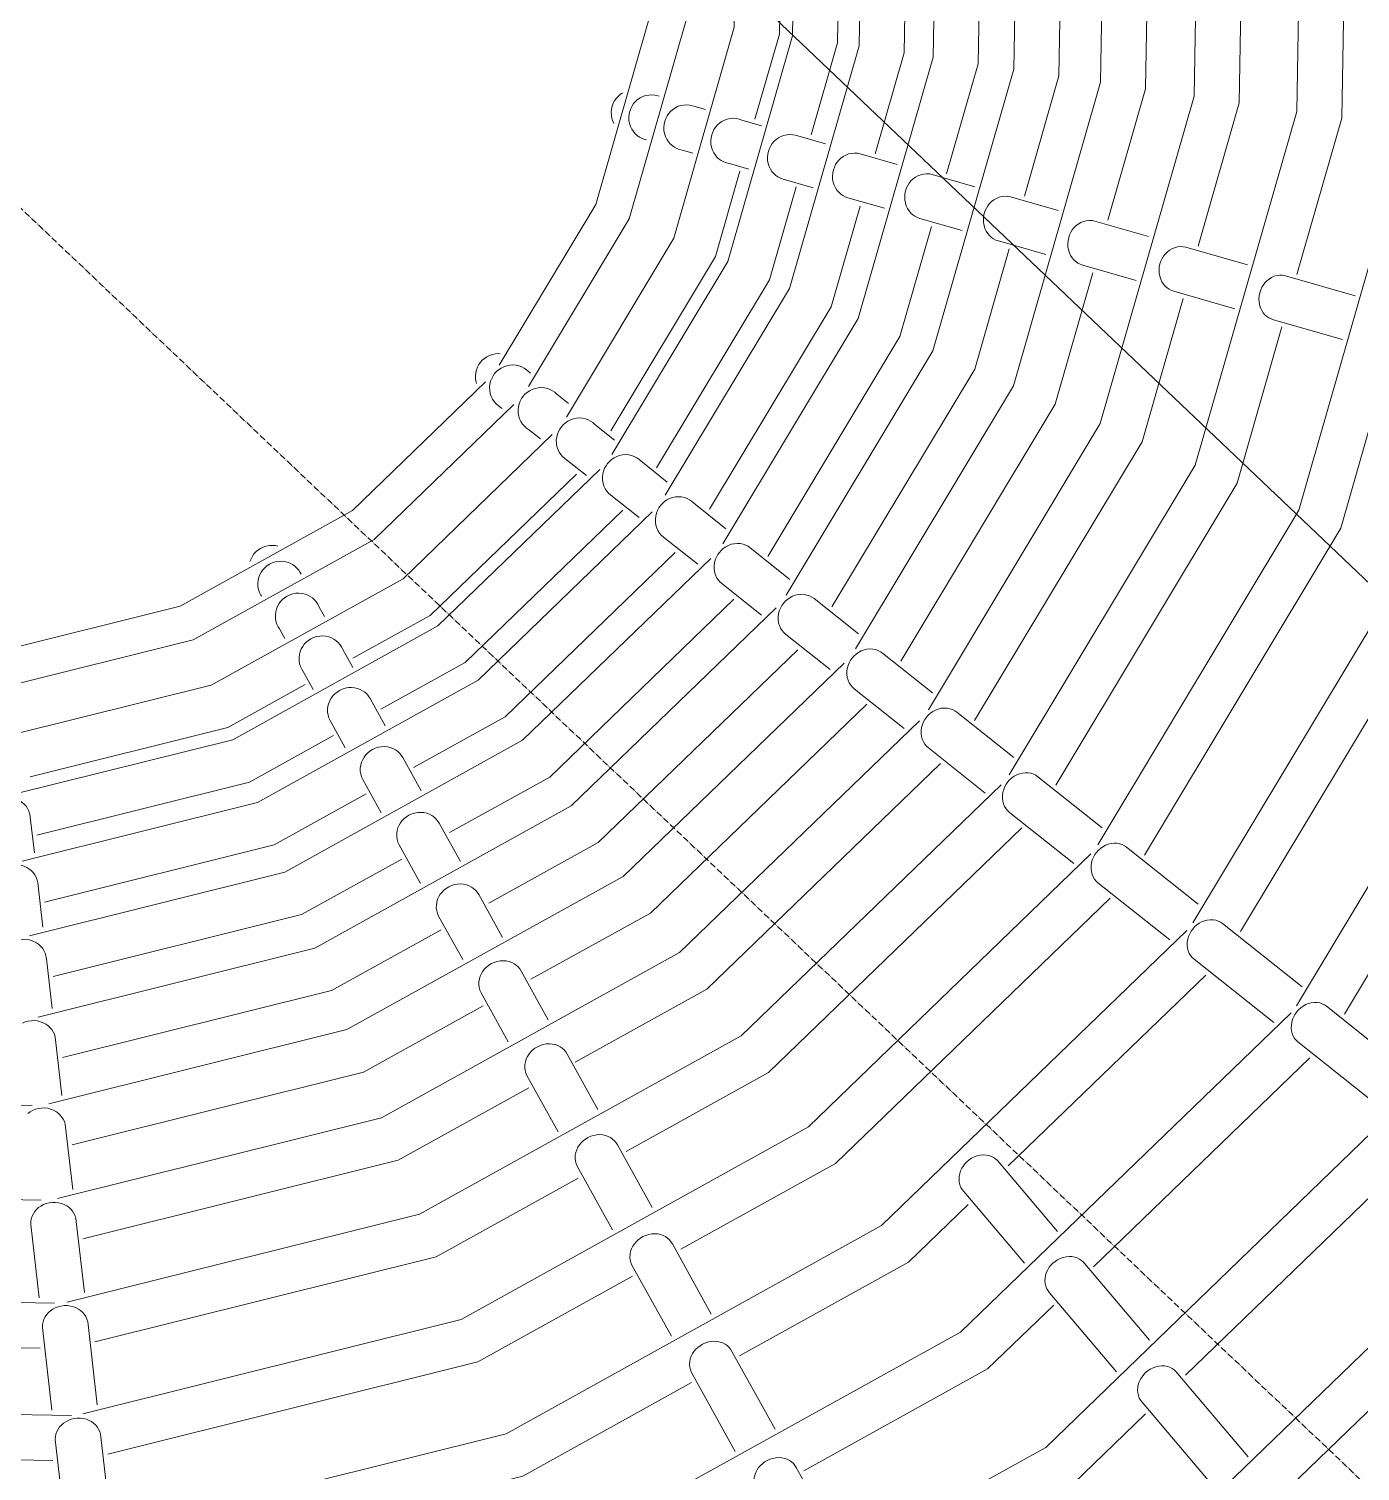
# Model space of a CAD drawing. Header units: millimetres. Extents: x -31757 to 121236, y -27283 to 63658.
# Drawn here: x 51190 to 51715, y 46747 to 47316 of the extents above; entities that cross this region are included whole.
import ezdxf

# ---------------------------------------------------------------- set-up
doc = ezdxf.new("R2010")
doc.units = ezdxf.units.MM
doc.linetypes.add('DASHDOT', pattern=[3.556, 2.54, -0.508, 0, -0.508])
for name, color, linetype, lineweight in [('11_見えがかり（家具）', 8, 'Continuous', 9), ('50_寸法', 3, 'Continuous', 9), ('70_断面の位置', 6, 'DASHDOT', 9)]:
    doc.layers.add(name, color=color, linetype=linetype, lineweight=lineweight)

msp = doc.modelspace()

# ---------------------------------------------------------------- linework, layer by layer
at = {"layer": '11_見えがかり（家具）'}
for points in [[(50482.28, 46879.04), (50630.75, 46725.29), (50813.95, 46615.22), (51019.4, 46556.3), (51233.1, 46552.57), (51440.49, 46604.28), (51627.42, 46707.9), (51781.16, 46856.37), (51891.24, 47039.57), (51950.16, 47245.02), (51953.89, 47458.72), (51902.18, 47666.11), (51798.56, 47853.04), (51650.09, 48006.78), (51466.89, 48116.86), (51261.44, 48175.78), (51047.74, 48179.51), (50840.35, 48127.8), (50653.42, 48024.18), (50499.68, 47875.71)], [(51690.29, 46930.9), (51783.69, 47086.34), (51834.16, 47262.36), (51837.34, 47444.5)], [(51649.39, 46963.68), (51735.64, 47107.23), (51782.34, 47270.1), (51785.26, 47437.15)], [(51611.87, 46994.48), (51691.22, 47126.54), (51734.44, 47277.26), (51737.13, 47431.5)], [(51576.9, 47022.15), (51650.32, 47144.33), (51690.32, 47283.86), (51692.8, 47425.76)], [(51544.98, 47047.8), (51612.79, 47160.65), (51649.85, 47289.9), (51652.14, 47420.99)], [(51710.55, 47419.94), (51708.13, 47281.2), (51690.42, 47219.45)], [(51488.87, 47092.93), (51546.8, 47189.34), (51578.69, 47300.54), (51580.65, 47413.01)], [(51516.17, 47071.79), (51578.52, 47175.55), (51612.89, 47295.43), (51615, 47416.56)], [(51669.89, 47415.31), (51667.66, 47287.24), (51651.43, 47230.65)], [(51463.83, 47113.24), (51517.27, 47202.18), (51546.84, 47305.3), (51548.65, 47409.21)], [(51598.4, 47407.16), (51596.49, 47297.88), (51582.86, 47250.36)], [(51632.76, 47411.17), (51630.69, 47292.77), (51615.82, 47240.89)], [(51420.03, 47148.43), (51465.78, 47224.57), (51491.31, 47313.6), (51492.85, 47401.87)], [(51441.17, 47132.43), (51490.16, 47213.97), (51517.61, 47309.67), (51519.27, 47405.27)], [(51566.41, 47403.76), (51564.64, 47302.64), (51552.18, 47259.18)], [(51387.17, 47175.36), (51426.9, 47241.47), (51449.38, 47319.87), (51450.74, 47397.73)], [(51402.12, 47163.26), (51444.51, 47233.82), (51468.37, 47317.03), (51469.81, 47399.35)], [(51510.62, 47397.15), (51509.11, 47310.94), (51498.69, 47274.58)], [(51537.03, 47400.16), (51535.41, 47307.01), (51523.95, 47267.07)], [(51375.65, 47183.66), (51413.8, 47247.17), (51435.25, 47321.98), (51436.53, 47394.81)], [(51487.58, 47394.75), (51486.17, 47314.37), (51476.55, 47280.78)], [(51419.94, 47284.77), (51420.21, 47285.95), (51420.62, 47287.05), (51421.15, 47288.05), (51421.77, 47288.94), (51422.5, 47289.74), (51423.35, 47290.49), (51424.32, 47291.14), (51424.33, 47291.14)], [(51433.75, 47272.61), (51433.06, 47272.77), (51431.97, 47273.17), (51430.98, 47273.69), (51430.1, 47274.31), (51429.3, 47275.03), (51428.57, 47275.88), (51427.93, 47276.85), (51427.4, 47277.92), (51427.02, 47279.09), (51426.8, 47280.3), (51426.74, 47281.54), (51426.85, 47282.76), (51427.12, 47283.94), (51427.53, 47285.04), (51428.05, 47286.04), (51428.66, 47286.93), (51429.38, 47287.74)], [(51429.38, 47287.74), (51430.22, 47288.49), (51431.19, 47289.15), (51432.26, 47289.69), (51433.41, 47290.08), (51434.62, 47290.31), (51435.84, 47290.38), (51437.05, 47290.28), (51438.21, 47290.01), (51438.69, 47289.83)], [(51420.89, 47279.12), (51420.49, 47279.93), (51420.11, 47281.09), (51419.88, 47282.31), (51419.83, 47283.55), (51419.94, 47284.77)], [(51452.06, 47267.39), (51447.97, 47268.56), (51446.82, 47268.82), (51445.74, 47269.22), (51444.76, 47269.73), (51443.89, 47270.34), (51443.1, 47271.05), (51442.37, 47271.9), (51441.73, 47272.86), (51441.21, 47273.94), (51440.83, 47275.09), (51440.61, 47276.31), (51440.55, 47277.54), (51440.66, 47278.77), (51440.93, 47279.94), (51441.33, 47281.04), (51441.85, 47282.05)], [(51441.85, 47282.05), (51442.46, 47282.94), (51443.16, 47283.76), (51444, 47284.51), (51444.95, 47285.18), (51446.01, 47285.72), (51447.15, 47286.12), (51448.35, 47286.36), (51449.56, 47286.44), (51450.75, 47286.34), (51451.9, 47286.09), (51452.81, 47285.75), (51456.98, 47284.56)], [(51459.21, 47273.41), (51459.47, 47274.59), (51459.87, 47275.69), (51460.38, 47276.7), (51460.98, 47277.6), (51461.68, 47278.42), (51462.51, 47279.18), (51463.45, 47279.85), (51464.5, 47280.4), (51465.63, 47280.81), (51466.81, 47281.06), (51468.01, 47281.14), (51469.19, 47281.05), (51470.33, 47280.8), (51471.34, 47280.43), (51479.08, 47278.21)], [(51474.16, 47261.06), (51466.45, 47263.27), (51465.31, 47263.52), (51464.24, 47263.91), (51463.27, 47264.42), (51462.41, 47265.02), (51461.63, 47265.72), (51460.91, 47266.56), (51460.27, 47267.52), (51459.76, 47268.59), (51459.38, 47269.75), (51459.16, 47270.96), (51459.1, 47272.19), (51459.21, 47273.41)], [(51481.54, 47264.5), (51481.49, 47265.74), (51481.59, 47266.96), (51481.85, 47268.14), (51482.24, 47269.24), (51482.75, 47270.25), (51483.34, 47271.15), (51484.03, 47271.98), (51484.85, 47272.74), (51485.79, 47273.42), (51486.82, 47273.97), (51487.94, 47274.39), (51489.11, 47274.65), (51490.29, 47274.74), (51491.47, 47274.66), (51492.59, 47274.42), (51504.44, 47271.02)], [(51507.41, 47255.91), (51507.19, 47257.12), (51507.13, 47258.35), (51507.24, 47259.57), (51507.49, 47260.75), (51507.88, 47261.85), (51508.38, 47262.87), (51508.97, 47263.77), (51509.65, 47264.6), (51510.46, 47265.37), (51511.38, 47266.05), (51512.41, 47266.61), (51513.51, 47267.04), (51514.67, 47267.3), (51515.84, 47267.4), (51517, 47267.33), (51518.12, 47267.1), (51532.61, 47262.94)], [(51470.64, 47260.2), (51461.02, 47226.64), (51419.7, 47157.87)], [(51499.48, 47253.72), (51487.63, 47257.12), (51486.58, 47257.5), (51485.62, 47258), (51484.77, 47258.59), (51483.99, 47259.29), (51483.27, 47260.13), (51482.65, 47261.08), (51482.14, 47262.15), (51481.76, 47263.3), (51481.54, 47264.5)], [(51535.91, 47247.71), (51535.69, 47248.91), (51535.64, 47250.14), (51535.74, 47251.36), (51535.99, 47252.54), (51536.37, 47253.65), (51536.87, 47254.66), (51537.45, 47255.57), (51538.12, 47256.4), (51538.92, 47257.18), (51539.84, 47257.86), (51540.85, 47258.43), (51541.94, 47258.87), (51543.09, 47259.14), (51544.25, 47259.25), (51545.4, 47259.18), (51546.5, 47258.96), (51563.3, 47254.14)], [(51492.81, 47254.07), (51482.29, 47217.39), (51437.71, 47143.21)], [(51527.65, 47245.64), (51513.22, 47249.78), (51512.18, 47250.15), (51511.23, 47250.65), (51510.38, 47251.24), (51509.62, 47251.93), (51508.91, 47252.75), (51508.29, 47253.7), (51507.78, 47254.76), (51507.41, 47255.91)], [(51558.34, 47236.84), (51541.67, 47241.62), (51540.64, 47241.99), (51539.7, 47242.47), (51538.86, 47243.06), (51538.1, 47243.75), (51537.4, 47244.56), (51536.78, 47245.51), (51536.28, 47246.56), (51535.91, 47247.71)], [(51566.95, 47238.78), (51566.74, 47239.98), (51566.68, 47241.2), (51566.78, 47242.42), (51567.03, 47243.6), (51567.4, 47244.71), (51567.89, 47245.73), (51568.47, 47246.64), (51569.14, 47247.48), (51569.93, 47248.26), (51570.83, 47248.95), (51571.84, 47249.53), (51572.92, 47249.97), (51574.05, 47250.25), (51575.2, 47250.36), (51576.34, 47250.31), (51577.43, 47250.09), (51596.26, 47244.69)], [(51518.05, 47246.49), (51506.67, 47206.79), (51458.65, 47126.88)], [(51546.23, 47238.42), (51533.78, 47195), (51481.63, 47108.22)], [(51591.3, 47227.39), (51572.65, 47232.74), (51571.63, 47233.09), (51570.7, 47233.57), (51569.87, 47234.15), (51569.12, 47234.83), (51568.42, 47235.65), (51567.81, 47236.59), (51567.32, 47237.64), (51566.95, 47238.78)], [(51600.28, 47229.19), (51600.06, 47230.39), (51600.01, 47231.61), (51600.1, 47232.83), (51600.35, 47234.01), (51600.72, 47235.12), (51601.21, 47236.14), (51601.77, 47237.06), (51602.44, 47237.9), (51603.22, 47238.68), (51604.11, 47239.38), (51605.11, 47239.96), (51606.18, 47240.41), (51607.3, 47240.7), (51608.43, 47240.82), (51609.56, 47240.77), (51610.64, 47240.57), (51631.88, 47234.48)], [(51576.92, 47229.63), (51563.31, 47182.16), (51506.93, 47088.34)], [(51626.92, 47217.18), (51605.92, 47223.2), (51604.91, 47223.55), (51603.99, 47224.02), (51603.17, 47224.59), (51602.42, 47225.27), (51601.74, 47226.08), (51601.13, 47227.01), (51600.64, 47228.05), (51600.28, 47229.19)], [(51636.29, 47218.83), (51636.08, 47220.03), (51636.02, 47221.25), (51636.12, 47222.47), (51636.36, 47223.65), (51636.73, 47224.76), (51637.2, 47225.79), (51637.77, 47226.71), (51638.42, 47227.55), (51639.2, 47228.34), (51640.08, 47229.04), (51641.06, 47229.63), (51642.12, 47230.08), (51643.23, 47230.38), (51644.36, 47230.51), (51645.47, 47230.47), (51646.54, 47230.27), (51670.88, 47223.29)], [(51609.88, 47220.18), (51595.02, 47168.37), (51534.06, 47066.92)], [(51665.92, 47205.99), (51641.88, 47212.89), (51640.88, 47213.23), (51639.97, 47213.7), (51639.15, 47214.26), (51638.41, 47214.93), (51637.73, 47215.73), (51637.14, 47216.66), (51636.65, 47217.7), (51636.29, 47218.83)], [(51675.71, 47207.5), (51675.5, 47208.69), (51675.44, 47209.91), (51675.54, 47211.13), (51675.77, 47212.31), (51676.14, 47213.43), (51676.61, 47214.45), (51677.17, 47215.37), (51677.82, 47216.22), (51678.58, 47217.01), (51679.46, 47217.72), (51680.43, 47218.32), (51681.47, 47218.78), (51682.57, 47219.08), (51683.68, 47219.22), (51684.79, 47219.19), (51685.85, 47219), (51713.39, 47211.1)], [(51645.5, 47209.97), (51629.3, 47153.47), (51563.24, 47043.53)], [(51708.43, 47193.81), (51681.24, 47201.6), (51680.25, 47201.94), (51679.35, 47202.4), (51678.54, 47202.95), (51677.81, 47203.62), (51677.14, 47204.41), (51676.55, 47205.34), (51676.06, 47206.37), (51675.71, 47207.5)], [(51684.5, 47198.79), (51666.82, 47137.15), (51595.26, 47018.05)], [(51366.61, 47181.89), (51367.03, 47182.98), (51367.56, 47183.98), (51368.18, 47184.87), (51368.91, 47185.68), (51369.76, 47186.42), (51370.74, 47187.07), (51371.82, 47187.6), (51372.98, 47187.99), (51374.2, 47188.22), (51375.44, 47188.27), (51376.05, 47188.22)], [(51727.01, 47186.6), (51707.73, 47119.37), (51630.24, 46990.41)], [(51366.69, 47176.45), (51366.5, 47177.04), (51366.28, 47178.25), (51366.22, 47179.49), (51366.34, 47180.71), (51366.61, 47181.89)], [(51372.65, 47178.51), (51373.19, 47179.5), (51373.81, 47180.39), (51374.54, 47181.2), (51375.39, 47181.94), (51376.36, 47182.6), (51377.44, 47183.13), (51378.6, 47183.52), (51379.81, 47183.75), (51381.04, 47183.81), (51382.25, 47183.71), (51383.42, 47183.45), (51384.5, 47183.04), (51385.49, 47182.52), (51386.37, 47181.9), (51387.16, 47181.19), (51387.96, 47180.55)], [(51177.92, 47070.78), (51249.68, 47088.67), (51317.74, 47126.4), (51370.23, 47177.09)], [(51376.84, 47166.57), (51376.04, 47167.2), (51375.16, 47167.82), (51374.37, 47168.53), (51373.64, 47169.38), (51373, 47170.35), (51372.48, 47171.42), (51372.1, 47172.58), (51371.89, 47173.79), (51371.84, 47175.02), (51371.96, 47176.24), (51372.24, 47177.41), (51372.65, 47178.51)], [(51383.9, 47169.56), (51384.44, 47170.56), (51385.06, 47171.44), (51385.79, 47172.25), (51386.64, 47173), (51387.61, 47173.65), (51388.68, 47174.19), (51389.83, 47174.58), (51391.04, 47174.82), (51392.26, 47174.89), (51393.46, 47174.79), (51394.62, 47174.53), (51395.7, 47174.14), (51396.68, 47173.62), (51397.55, 47173.01), (51398.33, 47172.3), (51402.99, 47168.6)], [(51180.06, 47056.72), (51254.91, 47075.39), (51326.24, 47114.92), (51381.42, 47168.22)], [(51391.87, 47154.61), (51387.21, 47158.32), (51386.34, 47158.93), (51385.55, 47159.64), (51384.83, 47160.48), (51384.2, 47161.44), (51383.69, 47162.5), (51383.32, 47163.65), (51383.12, 47164.86), (51383.07, 47166.09), (51383.2, 47167.3), (51383.48, 47168.47), (51383.9, 47169.56)], [(51398.16, 47154.08), (51398.3, 47155.29), (51398.58, 47156.46), (51399, 47157.55), (51399.54, 47158.54), (51400.17, 47159.43), (51400.89, 47160.24), (51401.74, 47160.98), (51402.71, 47161.64), (51403.78, 47162.18), (51404.92, 47162.58), (51406.12, 47162.82), (51407.34, 47162.9), (51408.53, 47162.81), (51409.68, 47162.56), (51410.74, 47162.17), (51411.71, 47161.66), (51412.57, 47161.06), (51413.35, 47160.36), (51421.14, 47154.16)], [(51182.06, 47037.6), (51261.95, 47057.52), (51337.66, 47099.49), (51396.58, 47156.38)], [(51410.02, 47140.18), (51402.23, 47146.37), (51401.37, 47146.97), (51400.59, 47147.67), (51399.88, 47148.51), (51399.26, 47149.46), (51398.76, 47150.52), (51398.4, 47151.66), (51398.2, 47152.86), (51398.16, 47154.08)], [(51416.59, 47137.19), (51416.4, 47138.38), (51416.38, 47139.6), (51416.51, 47140.8), (51416.8, 47141.96), (51417.23, 47143.05), (51417.77, 47144.04), (51418.39, 47144.93), (51419.12, 47145.74), (51419.96, 47146.49), (51420.93, 47147.15), (51421.99, 47147.69), (51423.13, 47148.1), (51424.33, 47148.34), (51425.53, 47148.42), (51426.72, 47148.34), (51427.85, 47148.1), (51428.91, 47147.71), (51429.87, 47147.21), (51430.72, 47146.62), (51431.49, 47145.93), (51441.95, 47137.61)], [(51184.64, 47014.55), (51270.45, 47035.94), (51351.45, 47080.84), (51415.35, 47142.55)], [(51406.08, 47140.75), (51348.37, 47085.02), (51317.83, 47068.09)], [(51430.83, 47123.62), (51420.37, 47131.94), (51419.52, 47132.53), (51418.75, 47133.23), (51418.05, 47134.05), (51417.44, 47135), (51416.94, 47136.05), (51416.59, 47137.19)], [(51437.45, 47120.6), (51437.26, 47121.79), (51437.24, 47123), (51437.39, 47124.2), (51437.68, 47125.35), (51438.11, 47126.44), (51438.65, 47127.43), (51439.28, 47128.32), (51440, 47129.13), (51440.85, 47129.88), (51441.81, 47130.54), (51442.87, 47131.09), (51444, 47131.5), (51445.19, 47131.75), (51446.39, 47131.84), (51447.56, 47131.76), (51448.69, 47131.52), (51449.74, 47131.15), (51450.69, 47130.66), (51451.53, 47130.07), (51452.29, 47129.38), (51465.08, 47119.21)], [(51187.39, 46988.06), (51280.19, 47011.2), (51367.27, 47059.47), (51435.96, 47125.81)], [(51424.42, 47126.49), (51362.16, 47066.37), (51328.96, 47047.97)], [(51453.96, 47105.22), (51441.17, 47115.4), (51440.33, 47115.98), (51439.57, 47116.67), (51438.87, 47117.49), (51438.27, 47118.43), (51437.79, 47119.47), (51437.45, 47120.6)], [(51278.21, 47108.36), (51278.84, 47109.24), (51279.57, 47110.05), (51280.42, 47110.79), (51281.4, 47111.44), (51282.48, 47111.96), (51283.65, 47112.35), (51284.87, 47112.57), (51286.1, 47112.63), (51287.33, 47112.52), (51288.2, 47112.31)], [(51460.63, 47102.16), (51460.45, 47103.34), (51460.44, 47104.55), (51460.59, 47105.74), (51460.89, 47106.9), (51461.32, 47107.98), (51461.86, 47108.97), (51462.49, 47109.86), (51463.21, 47110.67), (51464.05, 47111.42), (51465.01, 47112.08), (51466.07, 47112.63), (51467.2, 47113.05), (51468.37, 47113.3), (51469.56, 47113.4), (51470.73, 47113.33), (51471.85, 47113.1), (51472.89, 47112.73), (51473.83, 47112.25), (51474.67, 47111.67), (51490.32, 47099.22)], [(51190.2, 46958.56), (51291.03, 46983.7), (51384.85, 47035.71), (51459.19, 47107.5)], [(51277.26, 47106.25), (51277.26, 47106.26), (51277.68, 47107.36), (51278.21, 47108.36)], [(51282.34, 47102.98), (51283.07, 47103.78), (51283.93, 47104.51), (51284.91, 47105.16), (51286, 47105.68), (51287.16, 47106.07), (51288.38, 47106.29), (51289.62, 47106.35), (51290.83, 47106.24), (51292, 47105.97), (51293.09, 47105.56), (51294.08, 47105.03), (51294.96, 47104.42), (51295.76, 47103.7), (51296.49, 47102.85), (51297.13, 47101.89), (51297.44, 47101.25)], [(51445.12, 47109.84), (51377.98, 47045), (51341.86, 47024.98)], [(51281.77, 47092.56), (51281.49, 47092.99), (51280.97, 47094.06), (51280.6, 47095.21), (51280.38, 47096.42), (51280.34, 47097.65), (51280.47, 47098.86), (51280.75, 47100.02), (51281.17, 47101.11), (51281.71, 47102.1), (51282.34, 47102.98)], [(51479.11, 47085.13), (51463.46, 47097.58), (51462.71, 47098.26), (51462.03, 47099.07), (51461.43, 47100), (51460.96, 47101.04), (51460.63, 47102.16)], [(51287.42, 47086.35), (51287.72, 47087.5), (51288.15, 47088.58), (51288.69, 47089.56), (51289.33, 47090.44), (51290.06, 47091.23), (51290.93, 47091.96), (51291.91, 47092.6), (51293, 47093.12), (51294.16, 47093.51), (51295.38, 47093.73), (51296.61, 47093.79), (51297.83, 47093.68), (51298.99, 47093.41), (51300.07, 47093.01), (51301.06, 47092.49), (51301.93, 47091.88), (51302.72, 47091.16), (51303.44, 47090.33), (51304.07, 47089.37), (51304.58, 47088.3), (51306.64, 47084.58)], [(51468.24, 47091.43), (51395.56, 47021.24), (51356.05, 46999.34)], [(51485.87, 47082.08), (51485.71, 47083.26), (51485.7, 47084.46), (51485.85, 47085.65), (51486.16, 47086.8), (51486.59, 47087.88), (51487.14, 47088.87), (51487.76, 47089.75), (51488.48, 47090.56), (51489.33, 47091.31), (51490.28, 47091.98), (51491.33, 47092.53), (51492.46, 47092.95), (51493.63, 47093.22), (51494.81, 47093.32), (51495.97, 47093.25), (51497.08, 47093.03), (51498.11, 47092.67), (51499.04, 47092.19), (51499.87, 47091.62), (51517.38, 47077.69)], [(51193.68, 46926.52), (51302.83, 46953.74), (51404.01, 47009.82), (51484.92, 47087.95)], [(51291.03, 47075.92), (51288.92, 47079.72), (51288.39, 47080.52), (51287.89, 47081.59), (51287.52, 47082.73), (51287.32, 47083.93), (51287.29, 47085.15), (51287.42, 47086.35)], [(51506.18, 47063.6), (51488.66, 47077.53), (51487.92, 47078.21), (51487.25, 47079.01), (51486.66, 47079.93), (51486.2, 47080.96), (51485.87, 47082.08)], [(51302.18, 47055.81), (51298.27, 47062.86), (51297.69, 47063.76), (51297.19, 47064.81), (51296.84, 47065.95), (51296.65, 47067.13), (51296.63, 47068.34), (51296.77, 47069.53), (51297.07, 47070.68), (51297.51, 47071.75), (51298.06, 47072.72), (51298.7, 47073.59), (51299.45, 47074.38), (51300.31, 47075.1), (51301.3, 47075.74)], [(51301.3, 47075.74), (51302.39, 47076.26), (51303.55, 47076.64), (51304.77, 47076.86), (51306, 47076.92), (51307.21, 47076.81), (51308.36, 47076.55), (51309.44, 47076.15), (51310.42, 47075.63), (51311.29, 47075.03), (51312.07, 47074.32), (51312.78, 47073.49), (51313.4, 47072.54), (51313.9, 47071.49), (51317.79, 47064.47)], [(51493.45, 47071.39), (51414.71, 46995.35), (51371.53, 46971.41)], [(51512.98, 47060.52), (51512.82, 47061.69), (51512.82, 47062.88), (51512.98, 47064.07), (51513.29, 47065.21), (51513.73, 47066.29), (51514.27, 47067.28), (51514.9, 47068.17), (51515.62, 47068.98), (51516.46, 47069.73), (51517.41, 47070.4), (51518.46, 47070.96), (51519.58, 47071.38), (51520.74, 47071.65), (51521.92, 47071.75), (51523.07, 47071.7), (51524.17, 47071.48), (51525.19, 47071.13), (51526.12, 47070.66), (51526.93, 47070.09), (51546.63, 47054.42)], [(51197.9, 46892.24), (51315.5, 46921.56), (51424.58, 46982.02), (51511.73, 47066.18)], [(51535.43, 47040.34), (51515.73, 47056.01), (51514.99, 47056.67), (51514.33, 47057.47), (51513.75, 47058.38), (51513.3, 47059.41), (51512.98, 47060.52)], [(51299.1, 47057.71), (51268.55, 47040.77), (51190.54, 47021.32)], [(51308.09, 47045.67), (51307.91, 47046.85), (51307.9, 47048.05), (51308.05, 47049.23), (51308.36, 47050.36), (51308.81, 47051.42), (51309.37, 47052.39), (51310.01, 47053.25), (51310.76, 47054.03), (51311.63, 47054.76), (51312.62, 47055.39), (51313.71, 47055.9), (51314.88, 47056.28), (51316.09, 47056.5), (51317.32, 47056.56), (51318.52, 47056.45), (51319.67, 47056.19), (51320.74, 47055.8), (51321.72, 47055.29), (51322.57, 47054.69), (51323.35, 47053.99), (51324.05, 47053.17), (51324.66, 47052.23), (51330.63, 47041.45)], [(51520.69, 47050.03), (51435.28, 46967.55), (51388.14, 46941.42)], [(51724.01, 47053.23), (51668.15, 46960.25)], [(51201.29, 46854.9), (51329.2, 46886.79), (51446.81, 46951.98), (51541.51, 47043.43)], [(51314.89, 47032.72), (51308.91, 47043.5), (51308.43, 47044.55), (51308.09, 47045.67)], [(51542.28, 47037.22), (51542.12, 47038.38), (51542.13, 47039.57), (51542.3, 47040.75), (51542.61, 47041.89), (51543.05, 47042.97), (51543.6, 47043.96), (51544.22, 47044.84), (51544.94, 47045.65), (51545.78, 47046.41), (51546.73, 47047.08), (51547.78, 47047.64), (51548.89, 47048.07), (51550.05, 47048.34), (51551.21, 47048.45), (51552.36, 47048.4), (51553.45, 47048.19), (51554.46, 47047.85), (51555.38, 47047.39), (51556.18, 47046.83), (51578.66, 47028.95)], [(51310.29, 47037.62), (51277.05, 47019.19), (51193.1, 46998.26)], [(51567.45, 47014.86), (51544.98, 47032.74), (51544.25, 47033.4), (51543.59, 47034.19), (51543.03, 47035.1), (51542.58, 47036.11), (51542.28, 47037.22)], [(51329.1, 47007.09), (51321.79, 47020.28), (51321.31, 47021.31), (51320.98, 47022.43), (51320.81, 47023.59), (51320.81, 47024.78), (51320.98, 47025.95), (51321.3, 47027.08), (51321.75, 47028.13), (51322.32, 47029.09), (51322.97, 47029.94), (51323.72, 47030.72), (51324.6, 47031.44), (51325.59, 47032.06), (51326.68, 47032.58), (51327.85, 47032.95), (51329.06, 47033.17), (51330.28, 47033.23), (51331.48, 47033.13), (51332.63, 47032.87), (51333.69, 47032.48), (51334.66, 47031.98), (51335.51, 47031.38), (51336.27, 47030.69), (51336.97, 47029.88), (51337.57, 47028.94), (51344.84, 47015.82)], [(51549.78, 47026.61), (51457.52, 46937.51), (51405.63, 46908.75)], [(51770.29, 47029.39), (51709.15, 46927.64)], [(51574.35, 47011.71), (51574.2, 47012.86), (51574.21, 47014.05), (51574.38, 47015.23), (51574.7, 47016.36), (51575.14, 47017.44), (51575.69, 47018.42), (51576.32, 47019.31), (51577.04, 47020.12), (51577.88, 47020.88), (51578.83, 47021.55), (51579.86, 47022.11), (51580.97, 47022.55), (51582.12, 47022.82), (51583.28, 47022.94), (51584.42, 47022.9), (51585.5, 47022.7), (51586.5, 47022.36), (51587.41, 47021.91), (51588.21, 47021.36), (51613.56, 47001.18)], [(51323.13, 47014.6), (51286.79, 46994.45), (51196.18, 46971.86)], [(51205.09, 46814.03), (51344.2, 46848.72), (51471.15, 46919.09), (51573.69, 47018.1)], [(51175.47, 47010.82), (51176.34, 47011.52), (51177.34, 47012.12), (51178.43, 47012.61), (51179.61, 47012.96), (51180.83, 47013.16), (51182.07, 47013.19), (51183.29, 47013.06), (51184.46, 47012.78), (51185.54, 47012.37), (51186.52, 47011.84), (51187.4, 47011.23), (51188.18, 47010.52), (51188.9, 47009.69), (51189.52, 47008.75), (51190.02, 47007.71), (51190.37, 47006.58), (51190.56, 47005.42), (51192.17, 46991.32)], [(51602.36, 46987.1), (51577, 47007.27), (51576.28, 47007.92), (51575.64, 47008.7), (51575.08, 47009.6), (51574.64, 47010.61), (51574.35, 47011.71)], [(51335.32, 46996.58), (51335.16, 46997.74), (51335.17, 46998.92), (51335.34, 47000.08), (51335.67, 47001.19), (51336.14, 47002.24), (51336.71, 47003.19), (51337.37, 47004.04), (51338.12, 47004.81), (51339, 47005.52), (51340, 47006.14), (51341.09, 47006.65), (51342.25, 47007.02), (51343.46, 47007.24), (51344.69, 47007.3), (51345.88, 47007.2), (51347.02, 47006.95), (51348.08, 47006.56), (51349.04, 47006.07), (51349.88, 47005.48), (51350.64, 47004.79), (51351.32, 47003.99), (51351.91, 47003.06), (51360.32, 46987.89)], [(51581.81, 47001.14), (51481.86, 46904.62), (51425.77, 46873.53)], [(51344.58, 46979.17), (51336.1, 46994.45), (51335.64, 46995.48), (51335.32, 46996.58)], [(51609.3, 46983.91), (51609.16, 46985.05), (51609.18, 46986.23), (51609.36, 46987.41), (51609.68, 46988.54), (51610.13, 46989.61), (51610.68, 46990.6), (51611.3, 46991.48), (51612.02, 46992.29), (51612.86, 46993.05), (51613.8, 46993.73), (51614.84, 46994.3), (51615.94, 46994.73), (51617.08, 46995.02), (51618.24, 46995.14), (51619.36, 46995.1), (51620.44, 46994.91), (51621.43, 46994.58), (51622.33, 46994.13), (51623.11, 46993.59), (51651.47, 46971.03)], [(50845.77, 46990.53), (50949.93, 46927.94), (51069.81, 46893.57), (51191.32, 46891.45)], [(51179.96, 46985.4), (51181.03, 46985.93), (51182.18, 46986.34), (51183.39, 46986.59), (51184.63, 46986.68), (51185.85, 46986.61), (51187.03, 46986.4), (51188.14, 46986.04), (51189.15, 46985.57), (51190.05, 46985.01), (51190.87, 46984.36), (51191.64, 46983.57), (51192.31, 46982.67), (51192.86, 46981.67), (51193.27, 46980.58), (51193.52, 46979.43), (51195.52, 46961.95)], [(51337.17, 46988.87), (51297.62, 46966.95), (51199.59, 46942.51)], [(51211.36, 46770.02), (51360.55, 46807.22), (51497.68, 46883.23), (51609.15, 46990.88)], [(51640.27, 46956.94), (51611.91, 46979.5), (51611.2, 46980.15), (51610.56, 46980.92), (51610.02, 46981.81), (51609.59, 46982.82), (51609.3, 46983.91)], [(51350.79, 46969.57), (51350.81, 46970.74), (51350.99, 46971.89), (51351.33, 46973), (51351.8, 46974.04), (51352.38, 46974.98), (51353.05, 46975.82), (51353.81, 46976.59), (51354.69, 46977.29), (51355.68, 46977.91), (51356.78, 46978.42), (51357.94, 46978.79), (51359.15, 46979.01), (51360.37, 46979.07), (51361.56, 46978.97), (51362.7, 46978.72), (51363.75, 46978.34), (51364.7, 46977.84), (51365.53, 46977.26), (51366.28, 46976.59), (51366.96, 46975.79), (51367.54, 46974.87), (51376.94, 46957.91)], [(51361.2, 46949.18), (51351.7, 46966.31), (51351.25, 46967.33), (51350.94, 46968.43), (51350.79, 46969.57)], [(51616.72, 46973.38), (51508.39, 46868.76), (51447.35, 46834.93)], [(51647.25, 46953.72), (51647.12, 46954.86), (51647.15, 46956.03), (51647.33, 46957.2), (51647.66, 46958.33), (51648.11, 46959.4), (51648.66, 46960.38), (51649.29, 46961.27), (51650.01, 46962.08), (51650.84, 46962.84), (51651.78, 46963.52), (51652.81, 46964.09), (51653.91, 46964.53), (51655.05, 46964.82), (51656.19, 46964.95), (51657.31, 46964.92), (51658.37, 46964.74), (51659.36, 46964.41), (51660.24, 46963.97), (51661.02, 46963.44), (51692.48, 46938.41)], [(50821.74, 46961.74), (50935.03, 46893.67), (51064.28, 46856.61), (51194.91, 46854.33)], [(51352.66, 46960.96), (51309.43, 46936.99), (51203.23, 46910.51)], [(51215.82, 46721.64), (51378.3, 46762.15), (51526.49, 46844.29), (51646.96, 46960.63)], [(51182.8, 46955.62), (51183.8, 46956.21), (51184.91, 46956.67), (51186.09, 46957.01), (51187.31, 46957.19), (51188.55, 46957.21), (51189.77, 46957.07), (51190.93, 46956.79), (51192.01, 46956.37), (51192.98, 46955.85), (51193.84, 46955.25), (51194.62, 46954.55), (51195.33, 46953.73), (51195.93, 46952.81), (51196.42, 46951.78), (51196.75, 46950.68), (51196.93, 46949.54), (51199.16, 46929.95)], [(51681.27, 46924.33), (51649.82, 46949.35), (51649.12, 46949.99), (51648.49, 46950.75), (51647.95, 46951.64), (51647.53, 46952.63), (51647.25, 46953.72)], [(51367.57, 46939.33), (51367.6, 46940.48), (51367.8, 46941.62), (51368.14, 46942.72), (51368.62, 46943.75), (51369.21, 46944.69), (51369.88, 46945.52), (51370.64, 46946.28), (51371.53, 46946.98), (51372.52, 46947.6), (51373.62, 46948.1), (51374.79, 46948.47), (51375.99, 46948.69), (51377.21, 46948.75), (51378.4, 46948.66), (51379.53, 46948.41), (51380.57, 46948.03), (51381.51, 46947.54), (51382.34, 46946.97), (51383.08, 46946.3), (51383.75, 46945.51), (51384.32, 46944.6), (51394.91, 46925.5)], [(51654.52, 46943.12), (51576.5, 46867.77)], [(51379.17, 46916.77), (51368.45, 46936.1), (51368.01, 46937.1), (51367.71, 46938.19), (51367.57, 46939.33)], [(50796.07, 46929.83), (50918.71, 46856.14), (51058.24, 46816.14), (51200.12, 46813.66)], [(51369.31, 46930.98), (51322.1, 46904.82), (51207.14, 46876.15)], [(51688.3, 46921.06), (51688.18, 46922.2), (51688.22, 46923.37), (51688.4, 46924.53), (51688.73, 46925.66), (51689.19, 46926.73), (51689.74, 46927.71), (51690.37, 46928.59), (51691.09, 46929.4), (51691.92, 46930.16), (51692.86, 46930.84), (51693.88, 46931.42), (51694.98, 46931.86), (51696.1, 46932.16), (51697.24, 46932.3), (51698.35, 46932.27), (51699.4, 46932.1), (51700.38, 46931.78), (51701.26, 46931.35), (51702.03, 46930.82), (51736.7, 46903.24)], [(51187.5, 46924.14), (51188.61, 46924.6), (51189.79, 46924.93), (51191.02, 46925.1), (51192.26, 46925.12), (51193.47, 46924.98), (51194.63, 46924.69), (51195.71, 46924.28), (51196.68, 46923.76), (51197.54, 46923.16), (51198.31, 46922.47), (51199.01, 46921.66), (51199.61, 46920.73), (51200.08, 46919.72), (51200.41, 46918.63), (51200.58, 46917.5), (51203.07, 46895.59)], [(51221.96, 46669.63), (51397.5, 46713.4), (51557.66, 46802.17), (51688.1, 46928.15)], [(51725.49, 46889.15), (51690.82, 46916.73), (51690.13, 46917.36), (51689.51, 46918.12), (51688.99, 46919), (51688.58, 46919.99), (51688.3, 46921.06)], [(51385.84, 46905.51), (51385.71, 46906.63), (51385.75, 46907.78), (51385.95, 46908.91), (51386.31, 46910), (51386.79, 46911.02), (51387.39, 46911.96), (51388.06, 46912.78), (51388.83, 46913.54), (51389.72, 46914.23), (51390.72, 46914.84), (51391.82, 46915.34), (51392.98, 46915.71), (51394.19, 46915.93), (51395.4, 46915.99), (51396.58, 46915.9), (51397.71, 46915.66), (51398.75, 46915.28), (51399.68, 46914.8), (51400.5, 46914.23), (51401.23, 46913.57), (51401.89, 46912.78), (51402.45, 46911.88), (51414.57, 46890.01)], [(51695.52, 46910.5), (51610.13, 46828.04)], [(51398.83, 46881.29), (51386.56, 46903.43), (51386.12, 46904.43), (51385.84, 46905.51)], [(51387.29, 46898.58), (51335.8, 46870.04), (51211.37, 46839.02)], [(50670.47, 46771.72), (50838.19, 46670.95), (51028.39, 46616.41), (51226.22, 46612.96), (51418.21, 46660.82), (51591.27, 46756.75), (51732.01, 46892.67)], [(50768.86, 46894.59), (50900.93, 46815.24), (51051.64, 46772.02), (51206.85, 46769.31)], [(51189.57, 46888.51), (51190.46, 46889.16), (51191.47, 46889.72), (51192.58, 46890.17), (51193.77, 46890.48), (51195, 46890.65), (51196.23, 46890.66), (51197.45, 46890.52), (51198.6, 46890.23), (51199.68, 46889.82), (51200.64, 46889.3), (51201.5, 46888.71), (51202.26, 46888.02), (51202.95, 46887.21), (51203.55, 46886.3), (51204.02, 46885.3), (51204.34, 46884.22), (51204.49, 46883.1), (51207.3, 46858.46)], [(51405.68, 46869.73), (51405.57, 46870.84), (51405.62, 46871.98), (51405.83, 46873.1), (51406.19, 46874.18), (51406.69, 46875.2), (51407.29, 46876.12), (51407.97, 46876.94), (51408.74, 46877.69), (51409.63, 46878.38), (51410.64, 46878.99), (51411.73, 46879.49), (51412.9, 46879.85), (51414.1, 46880.07), (51415.31, 46880.13), (51416.49, 46880.04), (51417.61, 46879.8), (51418.64, 46879.44), (51419.57, 46878.96), (51420.38, 46878.39), (51421.1, 46877.74), (51421.75, 46876.96), (51422.3, 46876.07), (51436.01, 46851.33)], [(51557.18, 46861.36), (51557.07, 46862.48), (51557.13, 46863.63), (51557.34, 46864.76), (51557.7, 46865.86), (51558.19, 46866.89), (51558.78, 46867.84), (51559.45, 46868.69), (51560.2, 46869.47), (51561.07, 46870.19), (51562.05, 46870.83), (51563.12, 46871.37), (51564.26, 46871.77), (51565.43, 46872.03), (51566.6, 46872.13), (51567.74, 46872.07), (51568.83, 46871.87), (51569.83, 46871.53), (51570.73, 46871.08), (51571.51, 46870.54), (51572.21, 46869.9), (51595.91, 46841.9)], [(51739.75, 46875.33), (51646.41, 46785.19)], [(51420.27, 46842.61), (51406.38, 46867.67), (51405.96, 46868.66), (51405.68, 46869.73)], [(51406.79, 46863), (51350.8, 46831.97), (51216.01, 46798.36)], [(51582.96, 46829.38), (51559, 46857.68), (51558.37, 46858.44), (51557.85, 46859.32), (51557.44, 46860.3), (51557.18, 46861.36)], [(51194.07, 46815.76), (51190.77, 46844.71), (51190.79, 46845.83), (51190.98, 46846.93), (51191.33, 46847.98), (51191.81, 46848.96), (51192.4, 46849.84), (51193.08, 46850.62), (51193.85, 46851.33), (51194.75, 46851.97), (51195.76, 46852.52), (51196.87, 46852.96), (51198.06, 46853.27), (51199.29, 46853.43), (51200.53, 46853.43), (51201.74, 46853.29), (51202.89, 46853), (51203.96, 46852.59), (51204.93, 46852.07), (51205.77, 46851.48), (51206.53, 46850.79), (51207.22, 46850), (51207.81, 46849.09), (51208.27, 46848.09), (51208.58, 46847.03), (51208.73, 46845.92), (51211.93, 46817.8)], [(51560.74, 46852.55), (51537.2, 46829.82), (51470.49, 46792.85)], [(51790.18, 46840.26), (51638.13, 46693.43), (51447.08, 46587.53), (51241.98, 46536.39)], [(51427.31, 46830.72), (51427.21, 46831.83), (51427.27, 46832.95), (51427.49, 46834.07), (51427.86, 46835.14), (51428.37, 46836.14), (51428.97, 46837.06), (51429.66, 46837.88), (51430.44, 46838.62), (51431.33, 46839.31), (51432.34, 46839.91), (51433.44, 46840.4), (51434.6, 46840.77), (51435.8, 46840.99), (51437.01, 46841.05), (51438.18, 46840.96), (51439.3, 46840.73), (51440.32, 46840.36), (51441.24, 46839.89), (51442.04, 46839.33), (51442.76, 46838.68), (51443.4, 46837.91), (51443.94, 46837.03), (51459.29, 46809.33)], [(51443.56, 46800.61), (51427.99, 46828.68), (51427.58, 46829.66), (51427.31, 46830.72)], [(51591.06, 46821.36), (51590.96, 46822.47), (51591.03, 46823.6), (51591.25, 46824.73), (51591.62, 46825.83), (51592.11, 46826.85), (51592.71, 46827.8), (51593.37, 46828.64), (51594.13, 46829.42), (51595.01, 46830.14), (51595.98, 46830.78), (51597.05, 46831.31), (51598.18, 46831.72), (51599.35, 46831.98), (51600.52, 46832.09), (51601.65, 46832.04), (51602.73, 46831.84), (51603.72, 46831.51), (51604.61, 46831.06), (51605.39, 46830.53), (51606.08, 46829.9), (51632.19, 46799.05)], [(51428.23, 46824.33), (51367.14, 46790.47), (51221.19, 46754.08)], [(51619.23, 46786.53), (51592.84, 46817.71), (51592.22, 46818.46), (51591.71, 46819.33), (51591.31, 46820.3), (51591.06, 46821.36)], [(51194.44, 46795.91), (51055.58, 46798.33), (50993.83, 46816.04)], [(51199.12, 46771.45), (51195.4, 46804.1), (51195.43, 46805.21), (51195.63, 46806.29), (51195.98, 46807.33), (51196.47, 46808.29), (51197.07, 46809.16), (51197.75, 46809.93), (51198.53, 46810.63), (51199.43, 46811.25), (51200.45, 46811.8), (51201.57, 46812.23), (51202.75, 46812.53), (51203.99, 46812.68), (51205.22, 46812.68), (51206.43, 46812.53), (51207.58, 46812.24), (51208.65, 46811.83), (51209.61, 46811.32), (51210.45, 46810.73), (51211.2, 46810.05), (51211.88, 46809.26), (51212.46, 46808.36), (51212.92, 46807.37), (51213.22, 46806.32), (51213.36, 46805.22), (51216.98, 46773.48)], [(51594.48, 46812.92), (51568.36, 46787.71), (51495.82, 46747.49)], [(51450.81, 46788.36), (51450.71, 46789.46), (51450.78, 46790.58), (51451.01, 46791.68), (51451.4, 46792.74), (51451.91, 46793.74), (51452.52, 46794.65), (51453.21, 46795.46), (51453.99, 46796.2), (51454.89, 46796.88), (51455.9, 46797.48), (51457, 46797.97), (51458.16, 46798.33), (51459.36, 46798.55), (51460.56, 46798.61), (51461.73, 46798.53), (51462.84, 46798.3), (51463.86, 46797.94), (51464.77, 46797.47), (51465.57, 46796.92), (51466.28, 46796.28), (51466.91, 46795.51), (51467.44, 46794.64), (51484.48, 46763.9)], [(51468.74, 46755.18), (51451.47, 46786.34), (51451.06, 46787.31), (51450.81, 46788.36)], [(51627.6, 46778.21), (51627.51, 46779.31), (51627.59, 46780.44), (51627.82, 46781.56), (51628.19, 46782.65), (51628.69, 46783.67), (51629.29, 46784.61), (51629.96, 46785.45), (51630.72, 46786.23), (51631.59, 46786.95), (51632.57, 46787.59), (51633.64, 46788.12), (51634.77, 46788.53), (51635.93, 46788.79), (51637.09, 46788.9), (51638.22, 46788.86), (51639.29, 46788.67), (51640.27, 46788.34), (51641.15, 46787.9), (51641.92, 46787.38), (51642.6, 46786.75), (51671.21, 46752.96)], [(51451.52, 46782.33), (51384.9, 46745.4), (51353.09, 46737.47)], [(51658.24, 46740.45), (51629.34, 46774.59), (51628.73, 46775.34), (51628.22, 46776.2), (51627.84, 46777.16), (51627.6, 46778.21)], [(51199.5, 46751.59), (51048.98, 46754.22), (50981.84, 46773.47)], [(51630.65, 46769.97), (51601.98, 46742.28), (51522.84, 46698.42)], [(51204.61, 46723.32), (51200.45, 46759.82), (51200.49, 46760.92), (51200.7, 46761.99), (51201.06, 46763.01), (51201.55, 46763.96), (51202.16, 46764.82), (51202.85, 46765.58), (51203.63, 46766.26), (51204.54, 46766.88), (51205.56, 46767.41), (51206.68, 46767.83), (51207.87, 46768.12), (51209.1, 46768.27), (51210.34, 46768.27), (51211.55, 46768.11), (51212.69, 46767.82), (51213.75, 46767.41), (51214.71, 46766.9), (51215.55, 46766.32), (51216.29, 46765.64), (51216.97, 46764.86), (51217.54, 46763.97), (51217.99, 46762.99), (51218.28, 46761.95), (51218.41, 46760.86), (51222.46, 46725.35)], [(51476.13, 46743.63), (51476.21, 46744.73), (51476.46, 46745.83), (51476.85, 46746.88), (51477.36, 46747.87), (51477.98, 46748.77), (51478.68, 46749.58), (51479.47, 46750.31), (51480.37, 46750.99), (51481.38, 46751.58), (51482.48, 46752.07), (51483.64, 46752.43), (51484.84, 46752.65), (51486.04, 46752.72), (51487.21, 46752.63), (51488.31, 46752.41), (51489.32, 46752.05), (51490.22, 46751.59), (51491.01, 46751.05), (51491.71, 46750.41), (51492.33, 46749.65), (51492.85, 46748.79), (51511.64, 46714.9)]]:
    msp.add_lwpolyline(points, dxfattribs=at)
at = {"layer": '50_寸法'}
msp.add_lwpolyline([(53637.13, 45273.26), (43322.83, 55083.26)], dxfattribs=at)
at = {"layer": '70_断面の位置'}
msp.add_lwpolyline([(69347.66, 30015.62), (41780.41, 56169.92)], dxfattribs=at)

doc.saveas('drawing.dxf')
